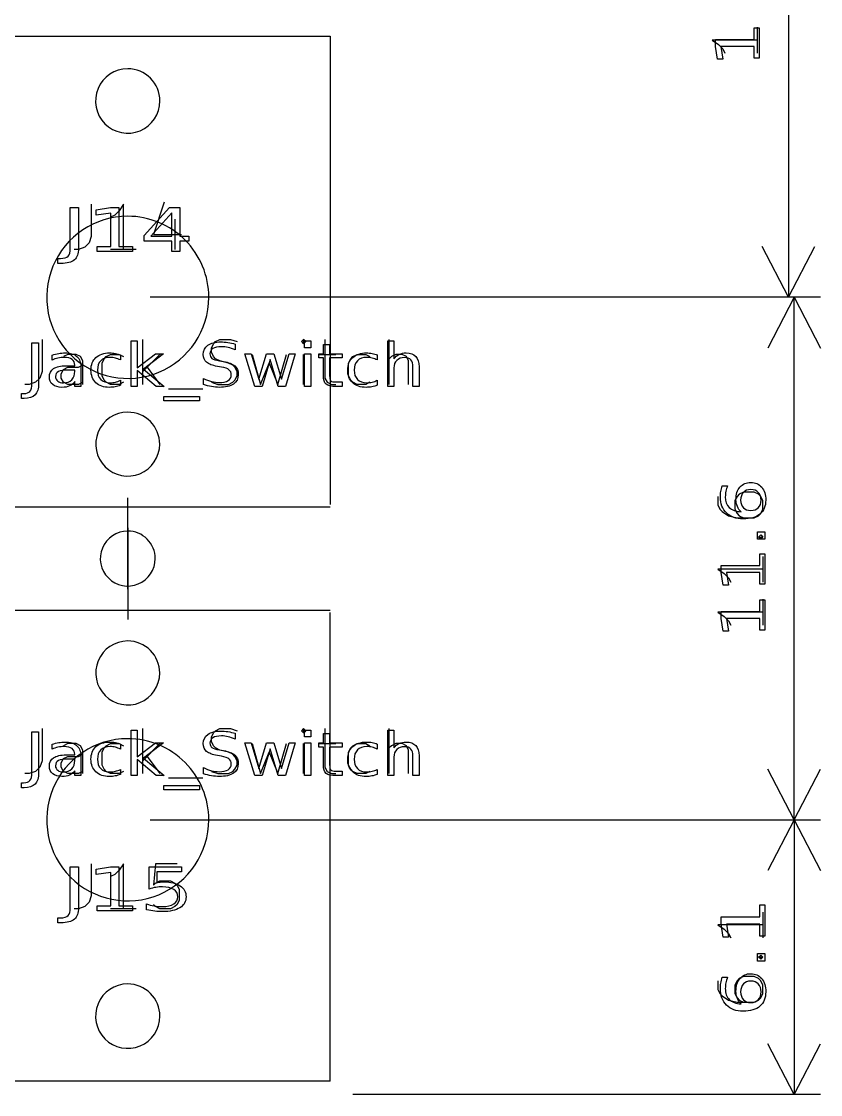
# Model space of a CAD drawing. Header units: millimetres. Extents: x 178 to 210, y 60 to 176.
# Drawn here: x 192.64 to 210.39, y 59.61 to 83.43 of the extents above; entities that cross this region are included whole.
import ezdxf

# ---------------------------------------------------------------- set-up
doc = ezdxf.new("R2010")
doc.units = ezdxf.units.MM
doc.layers.get('0').update_dxf_attribs({"linetype": 'CONTINUOUS'})

msp = doc.modelspace()

# ---------------------------------------------------------------- linework, layer by layer
at = {"color": 7}
for points in [[(209.677, 91.1072), (209.677, 77.3072)], [(208.9818, 83.3024), (208.9818, 82.731)], [(190.5, 83.1072), (199.5, 83.1072)], [(199.5, 83.1072), (199.5, 72.7072)], [(208.9818, 83.0167), (207.9818, 83.0167), (208.1247, 82.9215), (208.2199, 82.8262), (208.2675, 82.731)], [(194.1905, 79.3724), (194.1905, 78.6581), (194.1429, 78.5152), (194.0476, 78.42), (193.9048, 78.3724), (193.8095, 78.3724)], [(194.9048, 78.3724), (194.9048, 79.3724), (194.8095, 79.2295), (194.7143, 79.1343), (194.619, 79.0867)], [(195.8095, 79.42), (195.5714, 78.7057), (196.1905, 78.7057)], [(193.72422, 78.3949), (193.72428, 79.29919)], [(193.72428, 79.29919), (193.90783, 79.29919), (193.90783, 78.39491)], [(196.0476, 79.039), (196.0476, 78.3724)], [(209.677, 77.3072), (209.0906, 78.4337)], [(209.677, 77.3072), (210.2634, 78.4337)], [(193.51529, 78.06031), (193.44529, 78.06031), (193.44529, 78.17098), (193.50249, 78.17098)], [(195.1905, 78.3724), (194.619, 78.3724)], [(210.3904, 77.3072), (195.5, 77.3072)], [(210.2634, 77.3072), (195.5, 77.3072)], [(209.804, 77.3072), (209.2176, 76.1807)], [(209.804, 65.7072), (209.804, 77.3072)], [(209.804, 77.3072), (210.3904, 76.1807)], [(193.0952, 76.3724), (193.0952, 75.6581), (193.0476, 75.5152), (192.9524, 75.42), (192.8095, 75.3724), (192.7143, 75.3724)], [(192.86864, 76.29919), (193.01857, 76.29919), (193.01857, 75.39491)], [(192.86866, 75.3949), (192.86864, 76.29919)], [(195.3333, 75.3724), (195.3333, 76.3724)], [(196.8571, 75.42), (197, 75.3724), (197.2381, 75.3724), (197.3333, 75.42), (197.381, 75.4676), (197.4286, 75.5629), (197.4286, 75.6581), (197.381, 75.7533), (197.3333, 75.801), (197.2381, 75.8486), (197.0476, 75.8962), (196.9524, 75.9438), (196.9048, 75.9914), (196.8571, 76.0867), (196.8571, 76.1819), (196.9048, 76.2771), (196.9524, 76.3248), (197.0476, 76.3724), (197.2857, 76.3724), (197.4286, 76.3248)], [(197.38894, 76.26731), (197.38894, 76.13906)], [(198.9048, 76.3724), (198.8571, 76.3248), (198.9048, 76.2771), (198.9524, 76.3248), (198.9048, 76.3724), (198.9048, 76.2771)], [(199.34705, 75.56744), (199.34705, 75.96326), (199.24684, 75.96326), (199.24684, 76.05636), (199.34705, 76.05636), (199.34705, 76.26338), (199.48431, 76.26342)], [(199.381, 76.3724), (199.381, 75.5152), (199.4286, 75.42), (199.5238, 75.3724), (199.619, 75.3724)], [(199.48431, 76.26342), (199.48431, 76.0564), (199.76563, 76.0564), (199.76563, 75.9633), (199.48431, 75.9633), (199.48431, 75.56748)], [(200.91319, 75.73937), (200.91319, 75.32727), (200.77588, 75.32727), (200.77588, 76.3402), (200.91319, 76.3402), (200.91319, 75.94308)], [(200.8095, 75.3724), (200.8095, 76.3724)], [(193.31992, 75.91255), (193.31992, 76.02322)], [(194, 75.3724), (194, 75.8962), (193.9524, 75.9914), (193.8571, 76.039), (193.6667, 76.039), (193.5714, 75.9914)], [(194.9048, 75.42), (194.8095, 75.3724), (194.619, 75.3724), (194.5238, 75.42), (194.4762, 75.4676), (194.4286, 75.5629), (194.4286, 75.8486), (194.4762, 75.9438), (194.5238, 75.9914), (194.619, 76.039), (194.8095, 76.039), (194.9048, 75.9914)], [(194.8408, 76.02838), (194.8408, 75.91641)], [(195.7143, 76.039), (195.3333, 75.6581)], [(197.7619, 76.039), (197.9524, 75.3724), (198.1429, 75.8486), (198.3333, 75.3724), (198.5238, 76.039)], [(198.9048, 75.3724), (198.9048, 76.039)], [(199.2381, 76.039), (199.619, 76.039)], [(200.381, 75.42), (200.2857, 75.3724), (200.0952, 75.3724), (200, 75.42), (199.9524, 75.4676), (199.9048, 75.5629), (199.9048, 75.8486), (199.9524, 75.9438), (200, 75.9914), (200.0952, 76.039), (200.2857, 76.039), (200.381, 75.9914)], [(200.5435, 76.0284), (200.5435, 75.91643)], [(201.2381, 75.3724), (201.2381, 75.8962), (201.1905, 75.9914), (201.0952, 76.039), (200.9524, 76.039), (200.8571, 75.9914), (200.8095, 75.9438)], [(194, 75.42), (193.9048, 75.3724), (193.6667, 75.3724), (193.5714, 75.42), (193.5238, 75.5152), (193.5238, 75.6105), (193.5714, 75.7057), (193.6667, 75.7533), (193.9048, 75.7533), (194, 75.801)], [(193.6331, 75.78755), (193.8246, 75.78755), (193.8246, 75.79925)], [(197.08468, 75.75817), (196.99338, 75.77377)], [(197.03783, 75.89948), (197.12843, 75.88318)], [(201.47206, 75.76734), (201.47206, 75.32725), (201.33548, 75.32725), (201.33548, 75.76343)], [(193.82466, 75.66703), (193.82466, 75.69373), (193.68883, 75.69373)], [(193.96123, 75.74323), (193.96123, 75.32723), (193.82466, 75.32723), (193.82466, 75.4379)], [(193.96125, 75.74333), (193.96123, 75.74323)], [(195.4286, 75.7533), (195.7143, 75.3724)], [(194.8408, 75.4659), (194.8408, 75.35522)], [(196.68015, 75.37009), (196.68015, 75.5055)], [(199.62537, 75.4275), (199.76566, 75.4275), (199.76566, 75.32724), (199.62537, 75.32724)], [(200.5435, 75.46592), (200.5435, 75.35524)], [(192.69797, 75.06031), (192.64077, 75.06031), (192.64077, 75.17098), (192.68757, 75.17098)], [(195.9048, 75.2771), (196.6667, 75.2771)], [(208.1088, 72.8882), (208.1088, 72.6977), (208.1564, 72.6024), (208.2041, 72.5548), (208.3469, 72.4596), (208.5374, 72.412), (208.9183, 72.412), (209.0136, 72.4596), (209.0612, 72.5072), (209.1088, 72.6024), (209.1088, 72.7929), (209.0612, 72.8882), (209.0136, 72.9358), (208.9183, 72.9834), (208.6802, 72.9834), (208.585, 72.9358), (208.5374, 72.8882), (208.4898, 72.7929), (208.4898, 72.6024), (208.5374, 72.5072), (208.585, 72.4596), (208.6802, 72.412)], [(208.20349, 73.12126), (208.32328, 73.12126)], [(208.20372, 73.12126), (208.20349, 73.12126)], [(195, 70.8272), (195, 72.8572)], [(190.5, 72.6572), (199.5, 72.6572)], [(195, 72.1872), (195, 70.1572)], [(209.0136, 71.9834), (209.0612, 72.031), (209.1088, 71.9834), (209.0612, 71.9358), (209.0136, 71.9834), (209.1088, 71.9834)], [(209.1088, 71.5548), (209.1088, 70.9834)], [(209.1088, 71.2691), (208.1088, 71.2691), (208.2517, 71.1739), (208.3469, 71.0786), (208.3945, 70.9834)], [(209.1088, 70.6024), (209.1088, 70.031)], [(199.5, 70.3572), (190.5, 70.3572)], [(199.5, 59.9072), (199.5, 70.3072)], [(209.1088, 70.3167), (208.1088, 70.3167), (208.2517, 70.2215), (208.3469, 70.1262), (208.3945, 70.031)], [(193.0952, 67.7324), (193.0952, 67.0181), (193.0476, 66.8752), (192.9524, 66.78), (192.8095, 66.7324), (192.7143, 66.7324)], [(195.3333, 66.7324), (195.3333, 67.7324)], [(196.8571, 66.78), (197, 66.7324), (197.2381, 66.7324), (197.3333, 66.78), (197.381, 66.8276), (197.4286, 66.9229), (197.4286, 67.0181), (197.381, 67.1133), (197.3333, 67.161), (197.2381, 67.2086), (197.0476, 67.2562), (196.9524, 67.3038), (196.9048, 67.3514), (196.8571, 67.4467), (196.8571, 67.5419), (196.9048, 67.6371), (196.9524, 67.6848), (197.0476, 67.7324), (197.2857, 67.7324), (197.4286, 67.6848)], [(198.9048, 67.7324), (198.8571, 67.6848), (198.9048, 67.6371), (198.9524, 67.6848), (198.9048, 67.7324), (198.9048, 67.6371)], [(199.381, 67.7324), (199.381, 66.8752), (199.4286, 66.78), (199.5238, 66.7324), (199.619, 66.7324)], [(200.91319, 67.09934), (200.91319, 66.68724), (200.77588, 66.68724), (200.77588, 67.70024), (200.91319, 67.70024), (200.91319, 67.30311)], [(200.8095, 66.7324), (200.8095, 67.7324)], [(192.86864, 67.65917), (193.01857, 67.65917), (193.01857, 66.7549)], [(192.86866, 66.75491), (192.86864, 67.65917)], [(197.38894, 67.62729), (197.38894, 67.49904)], [(199.34705, 66.92742), (199.34705, 67.32324), (199.24684, 67.32324), (199.24684, 67.41634), (199.34705, 67.41634), (199.34705, 67.62337), (199.48431, 67.62341)], [(199.48431, 67.62341), (199.48431, 67.41638), (199.76563, 67.41638), (199.76563, 67.32328), (199.48431, 67.32328), (199.48431, 66.92746)], [(193.31992, 67.27255), (193.31992, 67.38323)], [(194, 66.7324), (194, 67.2562), (193.9524, 67.3514), (193.8571, 67.399), (193.6667, 67.399), (193.5714, 67.3514)], [(194.9048, 66.78), (194.8095, 66.7324), (194.619, 66.7324), (194.5238, 66.78), (194.4762, 66.8276), (194.4286, 66.9229), (194.4286, 67.2086), (194.4762, 67.3038), (194.5238, 67.3514), (194.619, 67.399), (194.8095, 67.399), (194.9048, 67.3514)], [(194.8408, 67.38837), (194.8408, 67.27639)], [(195.7143, 67.399), (195.3333, 67.0181)], [(197.03783, 67.25955), (197.12843, 67.24325)], [(197.7619, 67.399), (197.9524, 66.7324), (198.1429, 67.2086), (198.3333, 66.7324), (198.5238, 67.399)], [(198.9048, 66.7324), (198.9048, 67.399)], [(199.2381, 67.399), (199.619, 67.399)], [(200.381, 66.78), (200.2857, 66.7324), (200.0952, 66.7324), (200, 66.78), (199.9524, 66.8276), (199.9048, 66.9229), (199.9048, 67.2086), (199.9524, 67.3038), (200, 67.3514), (200.0952, 67.399), (200.2857, 67.399), (200.381, 67.3514)], [(200.5435, 67.38839), (200.5435, 67.27641)], [(201.2381, 66.7324), (201.2381, 67.2562), (201.1905, 67.3514), (201.0952, 67.399), (200.9524, 67.399), (200.8571, 67.3514), (200.8095, 67.3038)], [(194, 66.78), (193.9048, 66.7324), (193.6667, 66.7324), (193.5714, 66.78), (193.5238, 66.8752), (193.5238, 66.9705), (193.5714, 67.0657), (193.6667, 67.1133), (193.9048, 67.1133), (194, 67.161)], [(193.6331, 67.14755), (193.8246, 67.14755), (193.8246, 67.15925)], [(193.82466, 67.02703), (193.82466, 67.05373), (193.68883, 67.05372)], [(193.96123, 67.10322), (193.96123, 66.68721), (193.82466, 66.68721), (193.82466, 66.79789)], [(193.96125, 67.10334), (193.96123, 67.10322)], [(195.4286, 67.1133), (195.7143, 66.7324)], [(197.08468, 67.11816), (196.99338, 67.13376)], [(201.47206, 67.12733), (201.47206, 66.68723), (201.33548, 66.68723), (201.33548, 67.12342)], [(194.8408, 66.82589), (194.8408, 66.71522)], [(196.68015, 66.73017), (196.68015, 66.86558)], [(199.62537, 66.78748), (199.76566, 66.78748), (199.76566, 66.68722), (199.62537, 66.68722)], [(200.5435, 66.82591), (200.5435, 66.71524)], [(209.804, 65.7072), (209.2176, 66.8337)], [(209.804, 65.7072), (210.3904, 66.8337)], [(192.69797, 66.4203), (192.64077, 66.4203), (192.64077, 66.53098), (192.68757, 66.53098)], [(195.9048, 66.6371), (196.6667, 66.6371)], [(195.5, 65.7072), (210.3904, 65.7072)], [(195.5, 65.7072), (210.3904, 65.7072)], [(209.804, 65.7072), (209.2176, 64.5807)], [(209.804, 65.7072), (209.804, 59.6072)], [(209.804, 65.7072), (210.3904, 64.5807)], [(193.72422, 63.75491), (193.72428, 64.65917)], [(193.72428, 64.65917), (193.90783, 64.65917), (193.90783, 63.7549)], [(194.1905, 64.7324), (194.1905, 64.0181), (194.1429, 63.8752), (194.0476, 63.78), (193.9048, 63.7324), (193.8095, 63.7324)], [(194.9048, 63.7324), (194.9048, 64.7324), (194.8095, 64.5895), (194.7143, 64.4943), (194.619, 64.4467)], [(195.47521, 64.65917), (196.19576, 64.65917), (196.19576, 64.5485), (195.64331, 64.5485), (195.64331, 64.31022)], [(195.47529, 64.17053), (195.47521, 64.65917)], [(196.0952, 64.7324), (195.619, 64.7324), (195.5714, 64.2562), (195.619, 64.3038), (195.7143, 64.3514), (195.9524, 64.3514), (196.0476, 64.3038), (196.0952, 64.2562), (196.1429, 64.161), (196.1429, 63.9229), (196.0952, 63.8276), (196.0476, 63.78), (195.9524, 63.7324), (195.7143, 63.7324), (195.619, 63.78), (195.5714, 63.8276)], [(195.1905, 63.7324), (194.619, 63.7324)], [(195.41805, 63.70966), (195.41805, 63.84182)], [(209.1088, 63.6572), (209.1088, 63.0858)], [(193.51529, 63.4203), (193.44529, 63.4203), (193.44529, 63.53098), (193.50249, 63.53098)], [(209.1088, 63.3715), (208.1088, 63.3715), (208.2517, 63.2762), (208.3469, 63.181), (208.3945, 63.0858)], [(209.0136, 62.6572), (209.0612, 62.7048), (209.1088, 62.6572), (209.0612, 62.6096), (209.0136, 62.6572), (209.1088, 62.6572)], [(208.1088, 62.1334), (208.1088, 61.9429), (208.1564, 61.8477), (208.2041, 61.8001), (208.3469, 61.7048), (208.5374, 61.6572), (208.9183, 61.6572), (209.0136, 61.7048), (209.0612, 61.7524), (209.1088, 61.8477), (209.1088, 62.0382), (209.0612, 62.1334), (209.0136, 62.181), (208.9183, 62.2286), (208.6802, 62.2286), (208.585, 62.181), (208.5374, 62.1334), (208.4898, 62.0382), (208.4898, 61.8477), (208.5374, 61.7524), (208.585, 61.7048), (208.6802, 61.6572)], [(208.20374, 62.21175), (208.20351, 62.21171)], [(208.20351, 62.21171), (208.3233, 62.21171)], [(209.804, 59.6072), (209.2176, 60.7337)], [(209.804, 59.6072), (210.3904, 60.7337)], [(199.5, 59.9072), (190.5, 59.9072)], [(210.3904, 59.6072), (200, 59.6072)]]:
    msp.add_lwpolyline(points, dxfattribs=at)
for points in [[(208.91633, 82.61514), (208.91633, 82.87446), (208.17481, 82.87446), (208.22171, 82.59235), (208.10193, 82.59235), (208.05503, 82.87289), (208.05503, 83.03162), (208.91634, 83.03162), (208.91634, 83.29094), (209.027, 83.29094), (209.027, 82.61514)], [(195, 82.3822)], [(194.32125, 78.43788), (194.6211, 78.43788), (194.6211, 79.1794), (194.2949, 79.1325), (194.2949, 79.25228), (194.61928, 79.29918), (194.80283, 79.29918), (194.80283, 78.43787), (195.10268, 78.43787), (195.10268, 78.3272), (194.32125, 78.3272)], [(195, 79.1072)], [(195.92958, 79.29919), (196.16037, 79.29919), (196.16037, 78.66574), (196.35391, 78.66574), (196.35391, 78.55637), (196.16037, 78.55637), (196.16037, 78.32721), (195.97773, 78.32721), (195.97773, 78.55637), (195.36532, 78.55637), (195.36532, 78.68332)], [(195.97768, 79.18461), (195.51428, 78.66574), (195.97768, 78.66574)], [(195.07312, 76.34022), (195.21044, 76.34022), (195.21044, 75.74193), (195.61793, 76.05638), (195.79236, 76.05638), (195.35147, 75.71524), (195.81092, 75.32723), (195.63278, 75.32723), (195.21044, 75.68334), (195.21044, 75.32723), (195.07312, 75.32723)], [(197.38897, 76.26721)], [(198.92688, 76.34022), (199.06346, 76.34022), (199.06346, 76.18853), (198.92688, 76.18853)], [(194.8408, 76.02832)], [(197.60419, 76.05638), (197.74077, 76.05638), (197.91149, 75.48738), (198.08146, 76.05638), (198.24253, 76.05638), (198.41325, 75.48738), (198.58322, 76.05638), (198.7198, 76.05638), (198.50232, 75.32723), (198.34125, 75.32723), (198.16237, 75.92487), (197.98274, 75.32723), (197.82167, 75.32723)], [(198.92688, 76.05638), (199.06346, 76.05638), (199.06346, 75.32723), (198.92688, 75.32723)], [(200.5435, 76.02834)], [(201.47213, 75.76737)], [(196.59028, 75.10588), (196.59028, 75.01278), (195.80053, 75.01278), (195.80053, 75.10588)], [(195, 74.7572)], [(208.61559, 72.80615)], [(195, 72.1172)], [(195, 72.1172)], [(208.98863, 71.93547), (208.98863, 72.10128), (209.154, 72.10128), (209.154, 71.93547)], [(209.04333, 70.93907), (209.04333, 71.19838), (208.30181, 71.19838), (208.34871, 70.91628), (208.22892, 70.91628), (208.18202, 71.19681), (208.18202, 71.35555), (209.04333, 71.35555), (209.04333, 71.61486), (209.154, 71.61486), (209.154, 70.93907)], [(209.04333, 69.91515), (209.04333, 70.17447), (208.30181, 70.17447), (208.34871, 69.89236), (208.22892, 69.89236), (208.18202, 70.1729), (208.18202, 70.33163), (209.04333, 70.33163), (209.04333, 70.59095), (209.154, 70.59095), (209.154, 69.91515)], [(195, 69.6772)], [(195.07312, 67.70021), (195.21044, 67.70021), (195.21044, 67.10192), (195.61793, 67.41636), (195.79236, 67.41636), (195.35147, 67.07522), (195.81092, 66.68721), (195.63278, 66.68721), (195.21044, 67.04332), (195.21044, 66.68721), (195.07312, 66.68721)], [(198.92688, 67.70021), (199.06346, 67.70021), (199.06346, 67.54852), (198.92688, 67.54852)], [(195, 67.5072)], [(197.38897, 67.6272)], [(194.8408, 67.38833)], [(197.60419, 67.41636), (197.74077, 67.41636), (197.91149, 66.84736), (198.08146, 67.41636), (198.24253, 67.41636), (198.41325, 66.84736), (198.58322, 67.41636), (198.7198, 67.41636), (198.50232, 66.68721), (198.34125, 66.68721), (198.16237, 67.28485), (197.98274, 66.68721), (197.82167, 66.68721)], [(198.92688, 67.41636), (199.06346, 67.41636), (199.06346, 66.68721), (198.92688, 66.68721)], [(200.5435, 67.38835)], [(201.47213, 67.1273)], [(196.59028, 66.46586), (196.59028, 66.37276), (195.80053, 66.37276), (195.80053, 66.46586)], [(194.32125, 63.79787), (194.6211, 63.79787), (194.6211, 64.53938), (194.2949, 64.49248), (194.2949, 64.61227), (194.61928, 64.65917), (194.80283, 64.65917), (194.80283, 63.79787), (195.10268, 63.79787), (195.10268, 63.68719), (194.32125, 63.68719)], [(209.04335, 63.12533), (209.04335, 63.3919), (208.30183, 63.3919), (208.34873, 63.1019), (208.22894, 63.1019), (208.18204, 63.39028), (208.18204, 63.55346), (209.04334, 63.55346), (209.04334, 63.82003), (209.15402, 63.82003), (209.15402, 63.12533)], [(208.98865, 62.57118), (208.98865, 62.74162), (209.15401, 62.74162), (209.15401, 62.57118)], [(195, 62.0622)], [(208.61561, 61.88778)]]:
    msp.add_lwpolyline(points, close=True, dxfattribs=at)
for points in [[(195, 82.3822), (194.710809, 82.3822), (194.450095, 82.207996), (194.339426, 81.940819)], [(195.505581, 82.172781), (195.371493, 82.30687), (195.18963, 82.3822), (195, 82.3822)], [(195.715, 81.6672), (195.715, 81.85683), (195.63967, 82.038693), (195.505581, 82.172781)], [(194.339426, 81.940819), (194.228758, 81.673641), (194.28993, 81.366107), (194.494419, 81.161619)], [(195.273619, 81.006626), (195.540796, 81.117295), (195.715, 81.378009), (195.715, 81.6672)], [(194.494419, 81.161619), (194.698907, 80.95713), (195.006441, 80.895958), (195.273619, 81.006626)], [(195, 79.1072), (194.271968, 79.1072), (193.615623, 78.668644), (193.337017, 77.99603)], [(196.272792, 78.579992), (195.935227, 78.917558), (195.47739, 79.1072), (195, 79.1072)], [(193.67422, 78.21978), (193.707553, 78.252313), (193.72422, 78.310687), (193.72422, 78.3949)], [(193.90783, 78.39491), (193.90783, 78.27773), (193.87663, 78.192663), (193.81423, 78.13971)], [(196.8, 77.3072), (196.8, 77.78459), (196.610358, 78.242427), (196.272792, 78.579992)], [(193.50249, 78.17098), (193.583663, 78.17098), (193.640907, 78.187247), (193.67422, 78.21978)], [(193.337017, 77.99603), (193.058411, 77.323416), (193.212411, 76.549204), (193.727208, 76.034408)], [(193.81423, 78.13971), (193.75243, 78.086777), (193.652783, 78.06031), (193.51529, 78.06031)], [(195.68883, 75.644217), (196.361444, 75.922823), (196.8, 76.579168), (196.8, 77.3072)], [(196.67567, 76.03939), (196.67567, 76.125323), (196.71006, 76.19303), (196.77884, 76.24251)], [(196.77884, 76.24251), (196.84812, 76.291977), (196.943377, 76.31671), (197.06461, 76.31671)], [(197.06461, 76.31671), (197.116543, 76.31671), (197.16949, 76.312577), (197.22345, 76.30431)], [(197.22345, 76.30431), (197.277383, 76.296043), (197.332557, 76.283677), (197.38897, 76.26721)], [(193.31992, 76.02322), (193.36992, 76.040153), (193.418413, 76.052753), (193.4654, 76.06102)], [(193.4654, 76.06102), (193.5124, 76.069687), (193.55817, 76.07402), (193.60271, 76.07402)], [(193.60271, 76.07402), (193.722957, 76.07402), (193.81277, 76.046687), (193.87215, 75.99202)], [(193.727208, 76.034408), (194.242004, 75.519611), (195.016216, 75.365611), (195.68883, 75.644217)], [(194.2945, 75.97171), (194.36922, 76.03985), (194.471403, 76.07392), (194.60105, 76.07392)], [(194.60105, 76.07392), (194.643117, 76.07392), (194.684187, 76.07002), (194.72426, 76.06222)], [(194.72426, 76.06222), (194.764327, 76.05482), (194.803173, 76.04352), (194.8408, 76.02832)], [(196.75067, 75.86557), (196.70067, 75.907237), (196.67567, 75.965177), (196.67567, 76.03939)], [(196.89238, 76.16836), (196.848313, 76.14056), (196.82628, 76.101067), (196.82628, 76.04988)], [(196.82628, 76.04988), (196.82628, 76.00688), (196.84088, 75.974313), (196.87008, 75.95218)], [(197.08165, 76.21006), (197.000003, 76.21006), (196.936913, 76.19616), (196.89238, 76.16836)], [(197.22787, 76.19246), (197.177403, 76.204193), (197.128663, 76.21006), (197.08165, 76.21006)], [(197.38894, 76.13906), (197.332007, 76.162927), (197.278317, 76.180727), (197.22787, 76.19246)], [(199.99721, 75.97173), (200.07193, 76.03987), (200.174113, 76.07394), (200.30376, 76.07394)], [(200.30376, 76.07394), (200.345827, 76.07394), (200.386897, 76.07004), (200.42697, 76.06224)], [(200.42697, 76.06224), (200.467037, 76.05484), (200.50588, 76.04354), (200.5435, 76.02834)], [(200.91319, 75.94308), (200.945857, 75.986947), (200.984207, 76.019713), (201.02824, 76.04138)], [(201.02824, 76.04138), (201.072773, 76.063113), (201.12399, 76.07398), (201.18189, 76.07398)], [(201.18189, 76.07398), (201.27739, 76.07398), (201.349637, 76.047947), (201.39863, 75.99588)], [(193.44981, 75.95745), (193.40481, 75.94745), (193.361513, 75.932483), (193.31992, 75.91255)], [(193.35253, 75.72505), (193.415397, 75.766717), (193.50892, 75.78755), (193.6331, 75.78755)], [(193.58861, 75.97245), (193.541143, 75.97245), (193.494877, 75.96745), (193.44981, 75.95745)], [(193.7623, 75.92685), (193.721233, 75.95725), (193.663337, 75.97245), (193.58861, 75.97245)], [(193.8246, 75.79925), (193.8246, 75.854383), (193.803833, 75.896917), (193.7623, 75.92685)], [(193.87215, 75.99202), (193.93155, 75.937353), (193.96125, 75.854457), (193.96125, 75.74333)], [(194.18316, 75.69112), (194.18316, 75.81004), (194.220273, 75.90357), (194.2945, 75.97171)], [(194.40064, 75.89821), (194.35164, 75.849143), (194.32714, 75.780133), (194.32714, 75.69118)], [(194.60699, 75.97241), (194.518417, 75.97241), (194.449633, 75.947677), (194.40064, 75.89821)], [(194.72426, 75.95811), (194.68566, 75.967643), (194.64657, 75.97241), (194.60699, 75.97241)], [(194.8408, 75.91641), (194.8022, 75.935077), (194.763353, 75.948977), (194.72426, 75.95811)], [(196.99338, 75.77377), (196.881547, 75.793303), (196.800643, 75.823903), (196.75067, 75.86557)], [(196.87008, 75.95218), (196.899747, 75.930513), (196.955663, 75.912947), (197.03783, 75.89948)], [(197.12843, 75.88318), (197.240263, 75.864513), (197.322653, 75.831513), (197.3756, 75.78418)], [(197.3756, 75.78418), (197.429067, 75.737313), (197.4558, 75.67438), (197.4558, 75.59538)], [(199.88587, 75.69114), (199.88587, 75.81006), (199.922983, 75.90359), (199.99721, 75.97173)], [(200.10335, 75.89823), (200.05435, 75.849163), (200.02985, 75.780153), (200.02985, 75.6912)], [(200.3097, 75.97243), (200.22112, 75.97243), (200.152337, 75.947697), (200.10335, 75.89823)], [(200.42697, 75.95813), (200.38837, 75.967663), (200.34928, 75.97243), (200.3097, 75.97243)], [(200.5435, 75.91643), (200.5049, 75.935097), (200.466057, 75.948997), (200.42697, 75.95813)], [(200.97699, 75.90798), (200.934457, 75.866713), (200.91319, 75.81051), (200.91319, 75.73937)], [(201.15142, 75.96978), (201.077687, 75.96978), (201.019543, 75.94918), (200.97699, 75.90798)], [(201.28948, 75.91838), (201.258813, 75.952647), (201.212793, 75.96978), (201.15142, 75.96978)], [(201.33548, 75.76343), (201.33548, 75.832443), (201.320147, 75.884093), (201.28948, 75.91838)], [(201.39863, 75.99588), (201.44763, 75.944213), (201.47213, 75.868043), (201.47213, 75.76737)], [(193.25903, 75.53951), (193.25903, 75.621543), (193.290197, 75.68339), (193.35253, 75.72505)], [(193.33403, 75.3709), (193.28403, 75.413033), (193.25903, 75.469237), (193.25903, 75.53951)], [(193.45947, 75.66053), (193.416937, 75.638397), (193.39567, 75.600637), (193.39567, 75.54725)], [(193.39567, 75.54725), (193.39567, 75.504717), (193.411503, 75.470863), (193.44317, 75.44569)], [(193.68883, 75.69373), (193.578477, 75.69373), (193.502023, 75.682663), (193.45947, 75.66053)], [(193.75566, 75.47889), (193.80166, 75.526223), (193.82466, 75.588937), (193.82466, 75.66703)], [(194.29376, 75.41183), (194.220027, 75.480837), (194.18316, 75.573933), (194.18316, 75.69112)], [(194.32714, 75.69118), (194.32714, 75.602207), (194.35164, 75.53298), (194.40064, 75.4835)], [(197.24872, 75.69757), (197.215587, 75.724503), (197.160907, 75.744703), (197.08468, 75.75817)], [(197.22942, 75.4593), (197.275953, 75.488833), (197.29922, 75.53093), (197.29922, 75.58559)], [(197.29922, 75.58559), (197.29922, 75.633323), (197.282387, 75.67065), (197.24872, 75.69757)], [(197.4558, 75.59538), (197.4558, 75.5012), (197.41968, 75.429803), (197.34744, 75.38119)], [(199.40715, 75.37864), (199.367083, 75.413373), (199.34705, 75.476307), (199.34705, 75.56744)], [(199.48431, 75.56748), (199.48431, 75.508013), (199.493477, 75.46982), (199.51181, 75.4529)], [(199.99647, 75.41185), (199.922737, 75.480857), (199.88587, 75.573953), (199.88587, 75.69114)], [(200.02985, 75.6912), (200.02985, 75.602227), (200.05435, 75.533), (200.10335, 75.48352)], [(192.82786, 75.21978), (192.85506, 75.252313), (192.86866, 75.310687), (192.86866, 75.3949)], [(193.01857, 75.39491), (193.01857, 75.27773), (192.993103, 75.192663), (192.94217, 75.13971)], [(193.53741, 75.3084), (193.452297, 75.3084), (193.384503, 75.329233), (193.33403, 75.3709)], [(193.44317, 75.44569), (193.475303, 75.420957), (193.51885, 75.40859), (193.57381, 75.40859)], [(193.70812, 75.3396), (193.661587, 75.3188), (193.604683, 75.3084), (193.53741, 75.3084)], [(193.57381, 75.40859), (193.649517, 75.40859), (193.710133, 75.432023), (193.75566, 75.47889)], [(193.82466, 75.4379), (193.79346, 75.393633), (193.754613, 75.360867), (193.70812, 75.3396)], [(194.59214, 75.30832), (194.466947, 75.30832), (194.367487, 75.342823), (194.29376, 75.41183)], [(194.40064, 75.4835), (194.44964, 75.434433), (194.518423, 75.4099), (194.60699, 75.4099)], [(194.72204, 75.32002), (194.68144, 75.31222), (194.63814, 75.30832), (194.59214, 75.30832)], [(194.60699, 75.4099), (194.64659, 75.4099), (194.68568, 75.414467), (194.72426, 75.4236)], [(194.8408, 75.35522), (194.802667, 75.33962), (194.76308, 75.327887), (194.72204, 75.32002)], [(194.72426, 75.4236), (194.763327, 75.433133), (194.802173, 75.447233), (194.8408, 75.4659)], [(196.68015, 75.5055), (196.741017, 75.475567), (196.800647, 75.453), (196.85904, 75.4378)], [(196.86349, 75.32389), (196.804623, 75.33429), (196.74351, 75.34969), (196.68015, 75.37009)], [(196.85904, 75.4378), (196.91744, 75.4226), (196.97484, 75.415), (197.03124, 75.415)], [(197.03124, 75.30829), (196.978773, 75.30829), (196.922857, 75.31349), (196.86349, 75.32389)], [(197.03124, 75.415), (197.116847, 75.415), (197.182907, 75.429767), (197.22942, 75.4593)], [(197.34744, 75.38119), (197.275687, 75.33259), (197.170287, 75.30829), (197.03124, 75.30829)], [(199.62537, 75.32724), (199.51997, 75.32724), (199.44723, 75.344373), (199.40715, 75.37864)], [(199.51181, 75.4529), (199.53061, 75.435967), (199.568463, 75.4275), (199.62537, 75.4275)], [(200.29485, 75.30834), (200.169657, 75.30834), (200.070197, 75.342843), (199.99647, 75.41185)], [(200.10335, 75.48352), (200.15235, 75.434453), (200.221133, 75.40992), (200.3097, 75.40992)], [(200.42474, 75.32004), (200.38414, 75.31224), (200.340843, 75.30834), (200.29485, 75.30834)], [(200.3097, 75.40992), (200.3493, 75.40992), (200.38839, 75.414487), (200.42697, 75.42362)], [(200.5435, 75.35524), (200.505433, 75.33964), (200.465847, 75.327907), (200.42474, 75.32004)], [(200.42697, 75.42362), (200.466037, 75.433153), (200.50488, 75.447253), (200.5435, 75.46592)], [(192.68757, 75.17098), (192.753903, 75.17098), (192.800667, 75.187247), (192.82786, 75.21978)], [(192.94217, 75.13971), (192.891703, 75.086777), (192.810303, 75.06031), (192.69797, 75.06031)], [(195, 74.7572), (194.712832, 74.7572), (194.45394, 74.584214), (194.344046, 74.318905)], [(195.502046, 74.549246), (195.368895, 74.682397), (195.188304, 74.7572), (195, 74.7572)], [(195.71, 74.0472), (195.71, 74.235504), (195.635197, 74.416095), (195.502046, 74.549246)], [(194.344046, 74.318905), (194.234151, 74.053596), (194.294896, 73.748213), (194.497954, 73.545154)], [(195.271705, 73.391246), (195.537014, 73.50114), (195.71, 73.760032), (195.71, 74.0472)], [(194.497954, 73.545154), (194.701013, 73.342096), (195.006396, 73.281351), (195.271705, 73.391246)], [(208.6006, 73.09455), (208.6596, 73.163177), (208.74011, 73.19749), (208.84213, 73.19749)], [(208.84213, 73.19749), (208.94195, 73.19749), (209.022027, 73.161867), (209.08236, 73.09062)], [(208.16442, 72.87373), (208.16442, 72.91353), (208.167753, 72.953607), (208.17442, 72.99396)], [(208.17442, 72.99396), (208.181087, 73.034827), (208.190853, 73.07726), (208.20372, 73.12126)], [(208.28748, 73.00025), (208.279213, 72.959917), (208.27508, 72.91984), (208.27508, 72.88002)], [(208.32328, 73.12126), (208.30768, 73.08146), (208.295747, 73.041123), (208.28748, 73.00025)], [(208.5114, 72.81558), (208.5114, 72.933453), (208.541133, 73.026443), (208.6006, 73.09455)], [(208.67619, 72.9751), (208.63579, 72.9337), (208.61559, 72.877383), (208.61559, 72.80615)], [(208.8422, 73.038), (208.771887, 73.038), (208.71655, 73.017033), (208.67619, 72.9751)], [(209.00821, 72.9751), (208.96741, 73.017033), (208.912073, 73.038), (208.8422, 73.038)], [(209.06871, 72.80615), (209.06871, 72.877397), (209.048543, 72.933713), (209.00821, 72.9751)], [(209.08236, 73.09062), (209.142693, 73.019373), (209.17286, 72.92455), (209.17286, 72.80615)], [(208.30179, 72.51933), (208.21021, 72.607343), (208.16442, 72.725477), (208.16442, 72.87373)], [(208.27508, 72.88002), (208.27508, 72.775247), (208.30438, 72.695093), (208.36298, 72.63956)], [(208.542, 72.66156), (208.5216, 72.70816), (208.5114, 72.7595), (208.5114, 72.81558)], [(208.61559, 72.80615), (208.61559, 72.734903), (208.63579, 72.678327), (208.67619, 72.63642)], [(209.00821, 72.63642), (209.048543, 72.678353), (209.06871, 72.73493), (209.06871, 72.80615)], [(209.17286, 72.80615), (209.17286, 72.67047), (209.129893, 72.566743), (209.04396, 72.49497)], [(208.66897, 72.38732), (208.515323, 72.38732), (208.39293, 72.431323), (208.30179, 72.51933)], [(208.36298, 72.63956), (208.42158, 72.58456), (208.51012, 72.553127), (208.6286, 72.54526)], [(208.6286, 72.54526), (208.590867, 72.576193), (208.562, 72.61496), (208.542, 72.66156)], [(209.04396, 72.49497), (208.957587, 72.423203), (208.83259, 72.38732), (208.66897, 72.38732)], [(208.67619, 72.63642), (208.716523, 72.59502), (208.77186, 72.57432), (208.8422, 72.57432)], [(208.8422, 72.57432), (208.912073, 72.57432), (208.96741, 72.59502), (209.00821, 72.63642)], [(195, 72.1172), (194.753278, 72.1172), (194.53085, 71.968578), (194.436433, 71.740637)], [(195, 72.1172), (194.753278, 72.1172), (194.53085, 71.968578), (194.436433, 71.740637)], [(195.431335, 71.938535), (195.316938, 72.052932), (195.161782, 72.1172), (195, 72.1172)], [(195.431335, 71.938535), (195.316938, 72.052932), (195.161782, 72.1172), (195, 72.1172)], [(194.436433, 71.740637), (194.342017, 71.512696), (194.394206, 71.250324), (194.568665, 71.075865)], [(194.436433, 71.740637), (194.342017, 71.512696), (194.394206, 71.250324), (194.568665, 71.075865)], [(195.61, 71.5072), (195.61, 71.668982), (195.545732, 71.824138), (195.431335, 71.938535)], [(195.61, 71.5072), (195.61, 71.668982), (195.545732, 71.824138), (195.431335, 71.938535)], [(195.233437, 70.943633), (195.461378, 71.03805), (195.61, 71.260478), (195.61, 71.5072)], [(195.233437, 70.943633), (195.461378, 71.03805), (195.61, 71.260478), (195.61, 71.5072)], [(194.568665, 71.075865), (194.743124, 70.901406), (195.005496, 70.849217), (195.233437, 70.943633)], [(194.568665, 71.075865), (194.743124, 70.901406), (195.005496, 70.849217), (195.233437, 70.943633)], [(195, 69.6772), (194.712832, 69.6772), (194.45394, 69.504214), (194.344046, 69.238905)], [(195.502046, 69.469246), (195.368895, 69.602397), (195.188304, 69.6772), (195, 69.6772)], [(195.71, 68.9672), (195.71, 69.155504), (195.635197, 69.336095), (195.502046, 69.469246)], [(194.344046, 69.238905), (194.234151, 68.973596), (194.294896, 68.668213), (194.497954, 68.465154)], [(195.271705, 68.311246), (195.537014, 68.42114), (195.71, 68.680032), (195.71, 68.9672)], [(194.497954, 68.465154), (194.701013, 68.262096), (195.006396, 68.201351), (195.271705, 68.311246)], [(196.77884, 67.6025), (196.84812, 67.651967), (196.943377, 67.6767), (197.06461, 67.6767)], [(197.06461, 67.6767), (197.116543, 67.6767), (197.16949, 67.672567), (197.22345, 67.6643)], [(197.22345, 67.6643), (197.277383, 67.656033), (197.332557, 67.643667), (197.38897, 67.6272)], [(195, 67.5072), (194.271968, 67.5072), (193.615623, 67.068644), (193.337017, 66.39603)], [(193.4654, 67.42103), (193.5124, 67.429697), (193.55817, 67.43403), (193.60271, 67.43403)], [(193.60271, 67.43403), (193.722957, 67.43403), (193.81277, 67.406697), (193.87215, 67.35203)], [(194.2945, 67.33172), (194.36922, 67.39986), (194.471403, 67.43393), (194.60105, 67.43393)], [(194.60105, 67.43393), (194.643117, 67.43393), (194.684187, 67.43003), (194.72426, 67.42223)], [(196.272792, 66.979992), (195.935227, 67.317558), (195.47739, 67.5072), (195, 67.5072)], [(196.67567, 67.39938), (196.67567, 67.48532), (196.71006, 67.553027), (196.77884, 67.6025)], [(196.89238, 67.52834), (196.848313, 67.50054), (196.82628, 67.461043), (196.82628, 67.40985)], [(197.08165, 67.57004), (197.000003, 67.57004), (196.936913, 67.55614), (196.89238, 67.52834)], [(197.22787, 67.55244), (197.177403, 67.564173), (197.128663, 67.57004), (197.08165, 67.57004)], [(197.38894, 67.49904), (197.332007, 67.522907), (197.278317, 67.540707), (197.22787, 67.55244)], [(199.99721, 67.33174), (200.07193, 67.39988), (200.174113, 67.43395), (200.30376, 67.43395)], [(200.30376, 67.43395), (200.345827, 67.43395), (200.386897, 67.43005), (200.42697, 67.42225)], [(201.02824, 67.40141), (201.072773, 67.423077), (201.12399, 67.43391), (201.18189, 67.43391)], [(201.18189, 67.43391), (201.27739, 67.43391), (201.349637, 67.407877), (201.39863, 67.35581)], [(193.31992, 67.38323), (193.36992, 67.400163), (193.418413, 67.412763), (193.4654, 67.42103)], [(193.44981, 67.31745), (193.40481, 67.30745), (193.361513, 67.292483), (193.31992, 67.27255)], [(193.58861, 67.33245), (193.541143, 67.33245), (193.494877, 67.32745), (193.44981, 67.31745)], [(193.7623, 67.28685), (193.721233, 67.31725), (193.663337, 67.33245), (193.58861, 67.33245)], [(193.8246, 67.15925), (193.8246, 67.214383), (193.803833, 67.256917), (193.7623, 67.28685)], [(193.87215, 67.35203), (193.93155, 67.297363), (193.96125, 67.214467), (193.96125, 67.10334)], [(194.18316, 67.05113), (194.18316, 67.17005), (194.220273, 67.26358), (194.2945, 67.33172)], [(194.40064, 67.25819), (194.35164, 67.209123), (194.32714, 67.140117), (194.32714, 67.05117)], [(194.60699, 67.33239), (194.518417, 67.33239), (194.449633, 67.307657), (194.40064, 67.25819)], [(194.72426, 67.31809), (194.68566, 67.327623), (194.64657, 67.33239), (194.60699, 67.33239)], [(194.72426, 67.42223), (194.764327, 67.41483), (194.803173, 67.40353), (194.8408, 67.38833)], [(194.8408, 67.27639), (194.8022, 67.295057), (194.763353, 67.308957), (194.72426, 67.31809)], [(196.75067, 67.22556), (196.70067, 67.267227), (196.67567, 67.325167), (196.67567, 67.39938)], [(196.99338, 67.13376), (196.881547, 67.153293), (196.800643, 67.183893), (196.75067, 67.22556)], [(196.82628, 67.40985), (196.82628, 67.366917), (196.84088, 67.334383), (196.87008, 67.31225)], [(196.87008, 67.31225), (196.899747, 67.290583), (196.955663, 67.273017), (197.03783, 67.25955)], [(197.12843, 67.24325), (197.240263, 67.224583), (197.322653, 67.191583), (197.3756, 67.14425)], [(199.88587, 67.05115), (199.88587, 67.17007), (199.922983, 67.2636), (199.99721, 67.33174)], [(200.10335, 67.25821), (200.05435, 67.209143), (200.02985, 67.140137), (200.02985, 67.05119)], [(200.3097, 67.33241), (200.22112, 67.33241), (200.152337, 67.307677), (200.10335, 67.25821)], [(200.42697, 67.31811), (200.38837, 67.327643), (200.34928, 67.33241), (200.3097, 67.33241)], [(200.42697, 67.42225), (200.467037, 67.41485), (200.50588, 67.40355), (200.5435, 67.38835)], [(200.5435, 67.27641), (200.5049, 67.295077), (200.466057, 67.308977), (200.42697, 67.31811)], [(200.91319, 67.30311), (200.945857, 67.346977), (200.984207, 67.379743), (201.02824, 67.40141)], [(200.97699, 67.26796), (200.934457, 67.22676), (200.91319, 67.170553), (200.91319, 67.09934)], [(201.15142, 67.32976), (201.077687, 67.32976), (201.019543, 67.30916), (200.97699, 67.26796)], [(201.28948, 67.27836), (201.258813, 67.312627), (201.212793, 67.32976), (201.15142, 67.32976)], [(201.33548, 67.12342), (201.33548, 67.192427), (201.320147, 67.244073), (201.28948, 67.27836)], [(201.39863, 67.35581), (201.44763, 67.304143), (201.47213, 67.227973), (201.47213, 67.1273)], [(193.25903, 66.89951), (193.25903, 66.981537), (193.290197, 67.043383), (193.35253, 67.08505)], [(193.35253, 67.08505), (193.415397, 67.126717), (193.50892, 67.14755), (193.6331, 67.14755)], [(193.45947, 67.02052), (193.416937, 66.998387), (193.39567, 66.960627), (193.39567, 66.90724)], [(193.68883, 67.05372), (193.578477, 67.05372), (193.502023, 67.042653), (193.45947, 67.02052)], [(193.75566, 66.83888), (193.80166, 66.886213), (193.82466, 66.94893), (193.82466, 67.02703)], [(194.29376, 66.77184), (194.220027, 66.840847), (194.18316, 66.933943), (194.18316, 67.05113)], [(194.32714, 67.05117), (194.32714, 66.962197), (194.35164, 66.89297), (194.40064, 66.84349)], [(196.8, 65.7072), (196.8, 66.18459), (196.610358, 66.642427), (196.272792, 66.979992)], [(197.24872, 67.05766), (197.215587, 67.084593), (197.160907, 67.10476), (197.08468, 67.11816)], [(197.29922, 66.94568), (197.29922, 66.993413), (197.282387, 67.03074), (197.24872, 67.05766)], [(197.4558, 66.95546), (197.4558, 66.861273), (197.41968, 66.789877), (197.34744, 66.74127)], [(197.3756, 67.14425), (197.429067, 67.097383), (197.4558, 67.034453), (197.4558, 66.95546)], [(199.99647, 66.77186), (199.922737, 66.840867), (199.88587, 66.933963), (199.88587, 67.05115)], [(200.02985, 67.05119), (200.02985, 66.962217), (200.05435, 66.89299), (200.10335, 66.84351)], [(192.82786, 66.57978), (192.85506, 66.612313), (192.86866, 66.67069), (192.86866, 66.75491)], [(193.01857, 66.7549), (193.01857, 66.637713), (192.993103, 66.552647), (192.94217, 66.4997)], [(193.33403, 66.73089), (193.28403, 66.772957), (193.25903, 66.829163), (193.25903, 66.89951)], [(193.53741, 66.66839), (193.452297, 66.66839), (193.384503, 66.689223), (193.33403, 66.73089)], [(193.39567, 66.90724), (193.39567, 66.864707), (193.411503, 66.830853), (193.44317, 66.80568)], [(193.44317, 66.80568), (193.475303, 66.780947), (193.51885, 66.76858), (193.57381, 66.76858)], [(193.57381, 66.76858), (193.649517, 66.76858), (193.710133, 66.792013), (193.75566, 66.83888)], [(193.82466, 66.79789), (193.79346, 66.753623), (193.754613, 66.720857), (193.70812, 66.69959)], [(194.59214, 66.66832), (194.466947, 66.66832), (194.367487, 66.702827), (194.29376, 66.77184)], [(194.40064, 66.84349), (194.44964, 66.794423), (194.518423, 66.76989), (194.60699, 66.76989)], [(194.60699, 66.76989), (194.64659, 66.76989), (194.68568, 66.774457), (194.72426, 66.78359)], [(194.8408, 66.71522), (194.802667, 66.69962), (194.76308, 66.687887), (194.72204, 66.68002)], [(194.72426, 66.78359), (194.763327, 66.793123), (194.802173, 66.807223), (194.8408, 66.82589)], [(196.68015, 66.86558), (196.741017, 66.835647), (196.800647, 66.81308), (196.85904, 66.79788)], [(196.86349, 66.68397), (196.804623, 66.69437), (196.74351, 66.70977), (196.68015, 66.73017)], [(196.85904, 66.79788), (196.91744, 66.78268), (196.97484, 66.77508), (197.03124, 66.77508)], [(197.03124, 66.77508), (197.116847, 66.77508), (197.182907, 66.789847), (197.22942, 66.81938)], [(197.34744, 66.74127), (197.275687, 66.69267), (197.170287, 66.66837), (197.03124, 66.66837)], [(197.22942, 66.81938), (197.275953, 66.848913), (197.29922, 66.891013), (197.29922, 66.94568)], [(199.40715, 66.73862), (199.367083, 66.773353), (199.34705, 66.836287), (199.34705, 66.92742)], [(199.62537, 66.68722), (199.51997, 66.68722), (199.44723, 66.704353), (199.40715, 66.73862)], [(199.48431, 66.92746), (199.48431, 66.867993), (199.493477, 66.8298), (199.51181, 66.81288)], [(199.51181, 66.81288), (199.53061, 66.795947), (199.568463, 66.78748), (199.62537, 66.78748)], [(200.29485, 66.66834), (200.169657, 66.66834), (200.070197, 66.702847), (199.99647, 66.77186)], [(200.10335, 66.84351), (200.15235, 66.794443), (200.221133, 66.76991), (200.3097, 66.76991)], [(200.3097, 66.76991), (200.3493, 66.76991), (200.38839, 66.774477), (200.42697, 66.78361)], [(200.5435, 66.71524), (200.505433, 66.69964), (200.465847, 66.687907), (200.42474, 66.68004)], [(200.42697, 66.78361), (200.466037, 66.793143), (200.50488, 66.807243), (200.5435, 66.82591)], [(192.68757, 66.53098), (192.753903, 66.53098), (192.800667, 66.547247), (192.82786, 66.57978)], [(192.94217, 66.4997), (192.891703, 66.446767), (192.810303, 66.4203), (192.69797, 66.4203)], [(193.70812, 66.69959), (193.661587, 66.67879), (193.604683, 66.66839), (193.53741, 66.66839)], [(194.72204, 66.68002), (194.68144, 66.67222), (194.63814, 66.66832), (194.59214, 66.66832)], [(197.03124, 66.66837), (196.978773, 66.66837), (196.922857, 66.67357), (196.86349, 66.68397)], [(200.42474, 66.68004), (200.38414, 66.67224), (200.340843, 66.66834), (200.29485, 66.66834)], [(193.337017, 66.39603), (193.058411, 65.723416), (193.212411, 64.949204), (193.727208, 64.434408)], [(195.68883, 64.044217), (196.361444, 64.322823), (196.8, 64.979168), (196.8, 65.7072)], [(193.727208, 64.434408), (194.242004, 63.919611), (195.016216, 63.765611), (195.68883, 64.044217)], [(195.72331, 64.32452), (195.749977, 64.327853), (195.776643, 64.32952), (195.80331, 64.32952)], [(195.80331, 64.32952), (195.95475, 64.32952), (196.07469, 64.299787), (196.16313, 64.24032)], [(195.62431, 64.20703), (195.575843, 64.19923), (195.52617, 64.187063), (195.47529, 64.17053)], [(195.77151, 64.21873), (195.722443, 64.21873), (195.673377, 64.21483), (195.62431, 64.20703)], [(195.64331, 64.31022), (195.669977, 64.316887), (195.696643, 64.321653), (195.72331, 64.32452)], [(196.02047, 64.15953), (195.95927, 64.198997), (195.876283, 64.21873), (195.77151, 64.21873)], [(196.11227, 63.99872), (196.11227, 64.066427), (196.08167, 64.12003), (196.02047, 64.15953)], [(196.16313, 64.24032), (196.25157, 64.180853), (196.29579, 64.100343), (196.29579, 63.99879)], [(196.02047, 63.83792), (196.08167, 63.877387), (196.11227, 63.930987), (196.11227, 63.99872)], [(196.29579, 63.99879), (196.29579, 63.894197), (196.250357, 63.81282), (196.15949, 63.75466)], [(193.67422, 63.57978), (193.707553, 63.612313), (193.72422, 63.67069), (193.72422, 63.75491)], [(193.90783, 63.7549), (193.90783, 63.637713), (193.87663, 63.552647), (193.81423, 63.4997)], [(195.41805, 63.84182), (195.472583, 63.820553), (195.528917, 63.80472), (195.58705, 63.79432)], [(195.60068, 63.67846), (195.541947, 63.685393), (195.48107, 63.695793), (195.41805, 63.70966)], [(195.58705, 63.79432), (195.645183, 63.78392), (195.70667, 63.77872), (195.77151, 63.77872)], [(195.77514, 63.66806), (195.718207, 63.66806), (195.660053, 63.671527), (195.60068, 63.67846)], [(195.77151, 63.77872), (195.876303, 63.77872), (195.95929, 63.798453), (196.02047, 63.83792)], [(196.15949, 63.75466), (196.06863, 63.696927), (195.940513, 63.66806), (195.77514, 63.66806)], [(193.50249, 63.53098), (193.583663, 63.53098), (193.640907, 63.547247), (193.67422, 63.57978)], [(193.81423, 63.4997), (193.75243, 63.446767), (193.652783, 63.4203), (193.51529, 63.4203)], [(208.17444, 62.08088), (208.181107, 62.12288), (208.190873, 62.166503), (208.20374, 62.21175)], [(208.3233, 62.21171), (208.3077, 62.170777), (208.295767, 62.12931), (208.2875, 62.08731)], [(208.51142, 61.89751), (208.51142, 62.018683), (208.541153, 62.114273), (208.60062, 62.18428)], [(208.60062, 62.18428), (208.65962, 62.254827), (208.74013, 62.2901), (208.84215, 62.2901)], [(208.84215, 62.2901), (208.941977, 62.2901), (209.022053, 62.25348), (209.08238, 62.18024)], [(195, 62.0622), (194.710809, 62.0622), (194.450095, 61.887996), (194.339426, 61.620819)], [(195.505581, 61.852781), (195.371493, 61.98687), (195.18963, 62.0622), (195, 62.0622)], [(208.16444, 61.95729), (208.16444, 61.998223), (208.167773, 62.03942), (208.17444, 62.08088)], [(208.3018, 61.59297), (208.210227, 61.683443), (208.16444, 61.804883), (208.16444, 61.95729)], [(208.2875, 62.08731), (208.279233, 62.045843), (208.2751, 62.004643), (208.2751, 61.96371)], [(208.2751, 61.96371), (208.2751, 61.856003), (208.3044, 61.77361), (208.363, 61.71653)], [(208.67611, 62.06146), (208.635777, 62.018927), (208.61561, 61.961033), (208.61561, 61.88778)], [(208.84212, 62.12606), (208.771813, 62.12606), (208.716477, 62.104527), (208.67611, 62.06146)], [(209.00814, 62.06146), (208.96734, 62.104527), (208.912, 62.12606), (208.84212, 62.12606)], [(209.06864, 61.88778), (209.06864, 61.96102), (209.048473, 62.018913), (209.00814, 62.06146)], [(209.08238, 62.18024), (209.142713, 62.107), (209.17288, 62.009527), (209.17288, 61.88782)], [(195.715, 61.3472), (195.715, 61.53683), (195.63967, 61.718693), (195.505581, 61.852781)], [(208.363, 61.71653), (208.4216, 61.659997), (208.51014, 61.627697), (208.62862, 61.61963)], [(208.54202, 61.73918), (208.52162, 61.787113), (208.51142, 61.83989), (208.51142, 61.89751)], [(208.62862, 61.61963), (208.590887, 61.65143), (208.56202, 61.69128), (208.54202, 61.73918)], [(208.61561, 61.88778), (208.61561, 61.81454), (208.635777, 61.756377), (208.67611, 61.71329)], [(208.67611, 61.71329), (208.71651, 61.670757), (208.771847, 61.64949), (208.84212, 61.64949)], [(208.84212, 61.64949), (208.912, 61.64949), (208.96734, 61.670757), (209.00814, 61.71329)], [(209.00814, 61.71329), (209.048473, 61.756357), (209.06864, 61.81452), (209.06864, 61.88778)], [(209.17288, 61.88782), (209.17288, 61.74834), (209.12991, 61.64171), (209.04397, 61.56793)], [(194.339426, 61.620819), (194.228758, 61.353641), (194.28993, 61.046107), (194.494419, 60.841619)], [(208.66898, 61.45726), (208.51534, 61.45726), (208.392947, 61.502497), (208.3018, 61.59297)], [(209.04397, 61.56793), (208.957603, 61.49415), (208.832607, 61.45726), (208.66898, 61.45726)], [(195.273619, 60.686626), (195.540796, 60.797295), (195.715, 61.058009), (195.715, 61.3472)], [(194.494419, 60.841619), (194.698907, 60.63713), (195.006441, 60.575958), (195.273619, 60.686626)]]:
    msp.add_open_spline(points, degree=3, dxfattribs=at)

doc.saveas('drawing.dxf')
